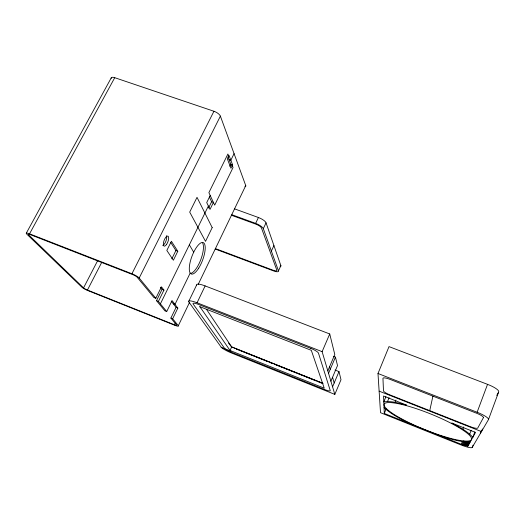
<?xml version="1.0" encoding="UTF-8"?>
<svg xmlns="http://www.w3.org/2000/svg" width="525" height="525" viewBox="0 0 525 525"><rect width="100%" height="100%" fill="white"/><g stroke="black" fill="none" stroke-linecap="round" stroke-linejoin="round"><path stroke-width="0.79" d="M429.745 410.635L432.908 396.145M480.408 433.407L481.366 430.828M482.442 428.977L481.477 431.583L379.129 391.132M488.447 419.646L498.658 391.991A13.328 3.111 20.7 0 0 487.541 384.346L389.012 346.612L377.993 373.498L380.513 412.696L460.983 444.931A11.189 1.89 21.7 0 0 472.224 447.418L488.447 419.646A13.447 2.717 21.2 0 0 477.12 412.25L377.993 373.498M474.836 431.963L472.854 437.305C467.145 430.881 459.165 427.101 451.762 423.012L475.525 432.423L468.064 445.915L462.131 444.609L384.3 413.457L383.552 396.001L406.521 405.097C399.138 403.331 391.473 400.647 383.808 401.907L385.895 396.742M472.224 447.418L473.058 445.167M463.759 445.18L465.15 441.459M464.533 445.417L465.924 441.696M477.12 412.25L487.541 384.346M465.262 445.62L466.653 441.899M469.737 434.057L471.122 430.349M465.931 445.777L467.322 442.057M466.535 445.902L468.202 441.427M467.053 445.974L468.727 441.499M467.486 446.001L469.16 441.518M467.827 445.981L469.501 441.499M468.064 445.915L469.731 441.427M461.298 444.288L462.413 441.315M462.131 444.609L463.523 440.895M462.952 444.905L464.343 441.19M462.873 429.214L463.719 426.969M395.01 402.308L395.922 400.037M384.3 413.457L386.111 408.955M387.575 401.435L389.077 397.707M334.825 394.393L322.114 351.658L197.059 302.774A12.278 2.408 25.1 0 0 188.495 301.468L221.498 347.596A10.303 1.713 24.4 0 0 231.689 353.076L334.825 394.393L341.001 379.719L338.999 371.595L335.016 370.02M330.894 381.176L337.516 365.558L335.436 357.125L333.309 356.291M332.568 386.807L338.999 371.595M327.823 370.853L334.793 354.5L329.733 333.966L205.131 285.915A12.213 2.645 25.3 0 0 196.507 284.832L196.567 285.239M328.552 373.301L335.436 357.125M322.114 351.658L329.733 333.966M215.204 249.034L273.486 270.88A6.425 1.733 24.7 0 0 278.486 270.854L280.868 265.63L266.044 222.817A7.291 2.271 25.6 0 0 258.412 217.507L234.504 208.845M271.373 251.081L273.925 245.569M230.035 350.483L199.913 306.698L311.318 350.333L324.247 388.178L230.035 350.483L231.683 346.913L206.423 309.245M278.486 270.854L263.307 228.664L266.044 222.817M263.307 228.664A7.304 2.218 25.5 0 0 255.642 223.381L258.412 217.507M197.059 302.774L205.131 285.915M189.328 302.833L178.329 325.69L172.659 318.787L177.837 308.083L172.062 300.589L166.72 311.555L158.393 301.416L163.958 290.082L161.464 286.84L155.82 298.285L153.917 297.531L137.15 277.233A4.01 0.774 26.1 0 0 132.589 274.549L30.437 234.701A4.016 0.709 27.1 0 0 28.698 234.898L83.554 287.877A3.34 0.525 26 0 0 87.439 290.049L174.444 324.778L175.153 323.302M188.554 301.777L196.553 285.16M198.201 284.399L245.739 185.594L220.388 116.13A6.031 2.336 28.6 0 0 213.938 111.261L114.745 77.687A6.051 2.152 30.8 0 0 111.195 78.422M174.444 324.778A3.353 0.558 25.1 0 0 176.597 325.001L170.881 318.078L176.065 307.381L171.229 301.14M190.201 273.053L174.989 304.388L173.191 303.68M160.401 303.863L208.386 206.023M234.078 153.635L230.849 160.217L229.031 159.58M208.543 208.044L211.621 201.771L209.337 196.908M229.819 166.274L230.816 164.24L227.994 156.857M232.608 164.87L230.954 168.262L227.351 158.911L229.051 155.459L232.608 164.87L230.816 164.24M166.72 311.555L164.896 310.833L156.509 300.668L162.081 289.347L160.401 287.182M210.203 195.49L206.719 202.578L210.02 209.403L213.432 202.427L211.621 201.771M171.826 258.805L175.908 250.537L170.75 242.53M177.798 251.252L173.381 260.216L166.832 250.464L171.406 241.264L177.798 251.252L175.908 250.537M155.82 298.285L139.184 278.027L220.388 116.13M178.329 325.69A5.329 0.886 25.1 0 1 174.904 325.329L88.069 290.66A5.303 0.827 26 0 1 81.907 287.221L26.788 234.15A6.379 1.129 27.1 0 1 29.544 233.828L131.926 273.755L213.938 111.261M87.439 290.049L101.738 262.362M83.554 287.877L97.473 261.017M29.544 233.828L114.745 77.687M26.263 233.251L111.267 77.818M496.748 395.45L498.277 392.687M470.262 442.03C459.388 442.24 448.928 438.414 438.677 435.225M230.482 164.916L232.28 165.552L233.041 167.56L214.692 205.137L208.884 192.649L227.902 154.022L228.71 156.148M231.938 214.751L255.642 223.381M231.289 215.204L255.944 224.188A5.27 1.601 25.5 0 1 261.47 227.994L276.859 270.244A4.633 1.247 24.7 0 1 273.256 270.27L215.512 248.633M162.081 289.347L163.958 290.082M176.065 307.381L177.837 308.083M156.509 300.668L158.393 301.416M170.881 318.078L172.659 318.787M231.683 346.913L322.79 383.257M323 383.381L231.538 346.894L228.5 343.048M236.362 349.099L238.645 350.011M240.168 350.615L243.974 352.137M245.49 352.741L267.553 361.548M269.076 362.152L272.882 363.674M274.404 364.278L296.467 373.085M297.983 373.688L316.247 380.979M317.769 381.583L321.569 383.099M221.11 347.248L231.066 351.232M412.466 424.732C402.557 419.895 392.234 415.196 384.051 407.636M199.657 306.548L200.668 307.827M189.348 244.84L193.718 252.197M329.569 366.745L330.277 369.239M332.555 377.258L334.182 382.994M131.926 273.755A6.366 1.227 26.1 0 1 139.184 278.027M245.739 185.594A5.086 1.713 26.5 0 1 245.529 186.48M245.287 186.598A5.086 1.713 26.5 0 1 244.978 186.677M202.663 243.068A16.8 5.696 -69.3 0 1 200.799 259.632A16.8 5.696 -69.3 0 1 191.231 273.269M166.366 235.725A5.368 2.034 -69.4 0 1 165.926 241.119A5.368 2.034 -69.4 0 1 162.697 245.405M280.868 265.63A6.412 1.772 24.7 0 1 280.724 266.319M280.481 266.457A6.412 1.772 24.7 0 1 280.14 266.543M212.198 227.607L205.524 241.356L189.702 212.1L197.019 197.341L212.198 227.607M483.413 417.677L477.73 428.065A7.567 1.437 21.4 0 1 470.052 426.562L390.239 395.023A7.291 1.404 22.4 0 1 383.48 390.856L382.955 378.335A7.757 1.588 22.4 0 1 390.121 379.411L476.621 413.247A8.065 1.627 21.2 0 1 483.413 417.677M310.853 348.403L198.109 304.297A7.37 1.444 25.1 0 0 193.154 304.001L224.844 348.744A6.182 1.03 24.4 0 0 230.974 352.039L324.909 389.648A6.333 1.083 23.3 0 0 330.271 390.626L318.445 353.069A7.547 1.542 23.6 0 0 310.853 348.403M402.537 419.331A47.079 8.361 22 0 0 471.391 439.648A47.079 8.361 22 0 0 409.539 406.54A47.079 8.361 22 0 0 402.537 419.331M198.713 268.124A16.807 5.663 -69.3 0 0 203.306 242.602A16.807 5.663 -69.3 0 0 189.742 264.114A16.807 5.663 -69.3 0 0 198.713 268.124M166.668 244.296A5.375 2.028 -69.4 0 0 167.921 236.093A5.375 2.028 -69.4 0 0 163.426 242.944A5.375 2.028 -69.4 0 0 166.668 244.296"/></g></svg>
